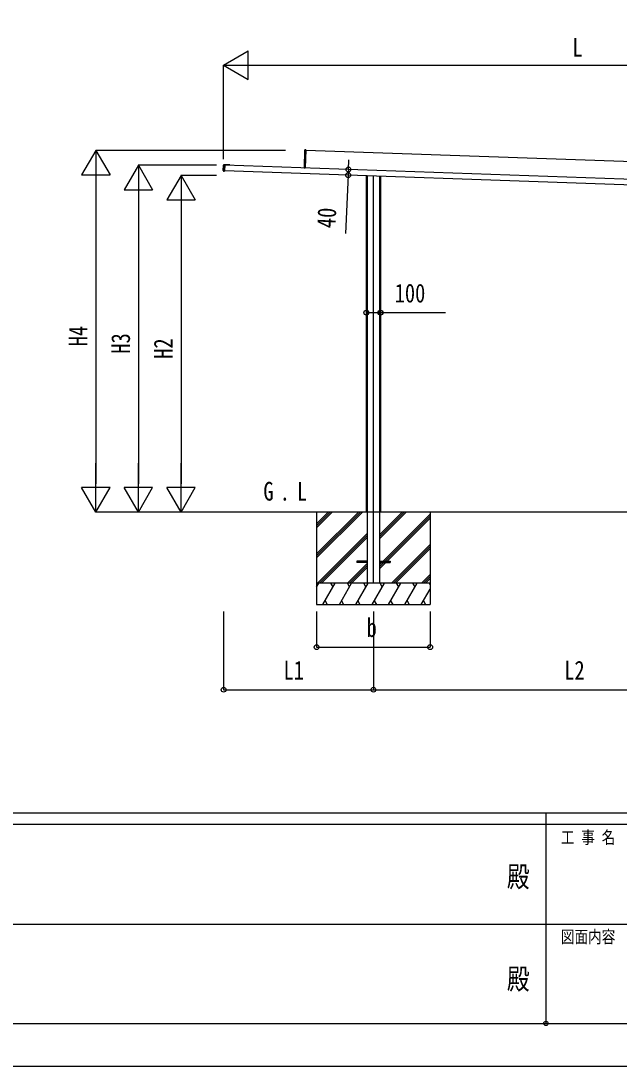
# Model space of a CAD drawing. Units: millimetres, scale not verified. Extents: x -16820 to 16820, y -11880 to 11880.
# Drawn here: x -3718 to 496, y -11880 to -4521 of the extents above; entities that cross this region are included whole.
import ezdxf
from ezdxf.enums import TextEntityAlignment as Align

# ---------------------------------------------------------------- set-up
doc = ezdxf.new("R2010")
doc.units = ezdxf.units.MM
doc.header["$LTSCALE"] = 60
doc.header["$PDMODE"] = 32
doc.header["$PDSIZE"] = 30
for name, color, linetype in [('0-2_USER1', 3, 'Continuous'), ('0-3_YKK_12', 2, 'Continuous'), ('0-4_YKK_A1', 4, 'Continuous'), ('0-5_YKK_D', 6, 'Continuous'), ('0-6_YKK_ZWAK', 7, 'Continuous')]:
    doc.layers.add(name, color=color, linetype=linetype)
doc.styles.add('ＭＳ ゴシック', font='')
doc.styles.get('ＭＳ ゴシック').set_extended_font_data('MS Gothic')

msp = doc.modelspace()

# ---------------------------------------------------------------- linework, layer by layer
at = {"layer": '0-3_YKK_12'}
msp.add_line((-1234.92, -8482.49), (-1234.92, -5611.27), dxfattribs=at)
at = {"layer": '0-4_YKK_A1'}
for p, q in [((-1721.34, -5555.4), (-1716.94, -5429.32)), ((-1716.47, -5429.33), (-1720.87, -5555.42)), ((-1716.47, -5429.33), (-1716.94, -5429.32)), ((-1710.93, -5429.19), (-1716.47, -5429.33)), ((-1710.93, -5429.19), (-1715.31, -5554.61)), ((2264.54, -5571.02), (-1711.04, -5432.19)), ((-2292.66, -5574.94), (-2291.3, -5535.97)), ((-2290.95, -5576.04), (-2289.52, -5534.98)), ((-2290.49, -5576.05), (-2290.95, -5576.04)), ((-2282.99, -5577.27), (-2290.5, -5576.55)), ((-2289.05, -5535), (-2290.49, -5576.05)), ((-2290.49, -5576.05), (-2282.98, -5576.78)), ((-2289.76, -5578.05), (-2284.77, -5578.22)), ((-2289.05, -5535), (-2289.52, -5534.98)), ((-2281.51, -5534.8), (-2289.05, -5535)), ((-2274.7, -5533.55), (-2288.19, -5533.07)), ((-2284.77, -5578.22), (-2284.73, -5577.11)), ((-2283.2, -5533.25), (-2283.23, -5534.35)), ((2712.04, -5750.74), (-2283.21, -5576.31)), ((-2282.98, -5576.78), (-2282.99, -5577.27)), ((-2281.51, -5534.8), (-2282.98, -5576.78)), ((2713.42, -5711.27), (-2281.58, -5536.84)), ((2713.44, -5710.77), (-2281.56, -5536.34)), ((-2274.77, -5535.54), (-2274.7, -5533.55)), ((-2268.7, -5533.75), (-2274.7, -5533.55)), ((-2268.77, -5535.75), (-2268.7, -5533.75)), ((-2258.71, -5534.1), (-2268.7, -5533.75)), ((-2258.78, -5536.1), (-2258.71, -5534.1)), ((-2252.78, -5536.31), (-2252.71, -5534.31)), ((-1720.87, -5555.42), (-1721.34, -5555.4)), ((-1720.9, -5555.62), (-1719.35, -5555.67)), ((-1719.36, -5555.97), (-1719.36, -5555.97)), ((-1718.86, -5555.99), (-1718.83, -5554.99)), ((-1718.83, -5554.99), (-1715.83, -5555.09)), ((-1284.92, -5611.17), (-1284.92, -7979.99)), ((-1278.05, -5611.41), (-1278.05, -8479.99)), ((-1191.78, -5614.42), (-1191.78, -8479.99)), ((-1184.92, -5614.66), (-1184.92, -7979.99)), ((3516.36, -7979.99), (-3178.01, -7979.99)), ((-1634.92, -7979.99), (-1634.92, -8629.99)), ((-1634.92, -8273.96), (-1340.94, -7979.99)), ((-1634.92, -8288.11), (-1326.79, -7979.99)), ((-1634.92, -8302.25), (-1312.65, -7979.99)), ((-1634.92, -8061.83), (-1553.07, -7979.99)), ((-1634.92, -8075.97), (-1538.93, -7979.99)), ((-1634.92, -8090.12), (-1524.79, -7979.99)), ((-1191.78, -8167.48), (-1004.28, -7979.99)), ((-1191.78, -8153.34), (-1018.43, -7979.99)), ((-1191.78, -8139.19), (-1032.57, -7979.99)), ((-1165.94, -8325.49), (-834.92, -7994.47)), ((-1151.8, -8325.49), (-834.92, -8008.61)), ((-834.92, -7979.99), (-834.92, -8629.99)), ((-1137.66, -8325.49), (-834.92, -8022.75)), ((-1628.81, -8479.99), (-1278.05, -8129.24)), ((-1614.67, -8479.99), (-1278.05, -8143.38)), ((-1600.52, -8479.99), (-1278.05, -8157.52)), ((-1108.31, -8479.99), (-834.92, -8206.6)), ((-1094.17, -8479.99), (-834.92, -8220.74)), ((-1080.02, -8479.99), (-834.92, -8234.88)), ((-1416.68, -8479.99), (-1278.05, -8341.37)), ((-1402.53, -8479.99), (-1278.05, -8355.51)), ((-1388.39, -8479.99), (-1278.05, -8369.65)), ((-1352.5, -8325.49), (-1352.5, -8334.49)), ((-1278.05, -8325.49), (-1352.5, -8325.49)), ((-1278.05, -8334.49), (-1352.5, -8334.49)), ((-1191.78, -8325.49), (-1117.5, -8325.49)), ((-1191.78, -8379.61), (-1146.66, -8334.49)), ((-1191.78, -8351.33), (-1174.94, -8334.49)), ((-1191.78, -8365.47), (-1160.8, -8334.49)), ((-1191.78, -8334.49), (-1117.5, -8334.49)), ((-1117.5, -8325.49), (-1117.5, -8334.49)), ((-896.18, -8479.99), (-834.92, -8418.73)), ((-882.03, -8479.99), (-834.92, -8432.87)), ((-867.89, -8479.99), (-834.92, -8447.01)), ((-834.92, -8479.99), (-1634.92, -8479.99)), ((-1634.92, -8508.93), (-1618.21, -8479.99)), ((-1633.21, -8505.97), (-1634.92, -8503.01)), ((-1590.37, -8629.99), (-1503.77, -8479.99)), ((-1518.77, -8505.97), (-1533.77, -8479.99)), ((-1474.9, -8629.99), (-1388.3, -8479.99)), ((-1403.3, -8505.97), (-1418.3, -8479.99)), ((-1359.43, -8629.99), (-1272.83, -8479.99)), ((-1287.83, -8505.97), (-1302.83, -8479.99)), ((-1243.96, -8629.99), (-1157.36, -8479.99)), ((-1172.36, -8505.97), (-1187.36, -8479.98)), ((-1128.49, -8629.99), (-1041.89, -8479.99)), ((-1056.89, -8505.97), (-1071.89, -8479.99)), ((-1013.02, -8629.99), (-926.42, -8479.99)), ((-941.42, -8505.97), (-956.42, -8479.99)), ((-897.55, -8629.99), (-834.92, -8521.5)), ((-834.92, -8490.43), (-840.95, -8479.99)), ((-1575.37, -8604.01), (-1560.37, -8629.99)), ((-1459.9, -8604.01), (-1444.9, -8629.99)), ((-1344.43, -8604.01), (-1329.43, -8629.99)), ((-1228.96, -8604.01), (-1213.96, -8629.99)), ((-1113.49, -8604.01), (-1098.49, -8629.99)), ((-998.02, -8604.01), (-983.02, -8629.99)), ((-882.55, -8604.01), (-867.55, -8629.99)), ((-1634.92, -8629.99), (-834.92, -8629.99))]:
    msp.add_line(p, q, dxfattribs=at)
for points in [[(-1716.45, -5428.83), (-1710.91, -5428.69), (-1710.93, -5429.19)], [(-2289.03, -5534.5), (-2281.49, -5534.3), (-2281.51, -5534.8)], [(-2246.22, -5534.54), (-2246.29, -5536.54), (-2281.53, -5535.31)], [(-2246.22, -5534.54), (-2252.71, -5534.31), (-2258.71, -5534.1)], [(-1719.34, -5555.47), (-1719.35, -5555.67), (-1719.36, -5555.97)]]:
    msp.add_lwpolyline(points, dxfattribs=at)
for centre, radius, start, end in [((-1716.44, -5429.33), 0.5, 91.5, 178), ((-1714.41, -5429.16), 2.07, 171.06854, 184.93146), ((-2289.66, -5575.05), 3, 178, 268), ((-2288.3, -5536.07), 3, 88, 178), ((-2290.46, -5576.05), 0.5, 178, 264.5), ((-2288.44, -5576.37), 2.07, 171.06854, 184.93146), ((-2289.02, -5535), 0.5, 91.5, 178), ((-2286.99, -5534.82), 2.07, 171.06854, 184.93146), ((-1721.84, -5555.38), 0.5, 268, 358), ((-1722.05, -5553.33), 2.57, 274.35627, 296.72012), ((-1722.14, -5555.65), 1.25, 347.57092, 1.44211), ((-1721.87, -5555.38), 1, 346.46304, 358), ((-1718.84, -5555.49), 0.5, 88, 178), ((-1715.81, -5554.59), 0.5, 268, 358)]:
    msp.add_arc(centre, radius, start, end, dxfattribs=at)
msp.add_ellipse((-1720.26, -5555.64), major_axis=(4.91, -0.17), ratio=0.061049, start_param=4.712389, end_param=4.8994983, dxfattribs=at)
at = {"layer": '0-5_YKK_D'}
for p, q in [((-2289.92, -4832.19), (-2116.71, -4732.19)), ((-2116.71, -4932.19), (-2116.71, -4732.19)), ((-2289.92, -5493.57), (-2289.92, -4831.19)), ((-2289.92, -4832.19), (-2116.71, -4932.19)), ((-2289.92, -4832.19), (-1943.51, -4832.19)), ((-2089.92, -4832.19), (2520.17, -4832.19)), ((-3189.92, -5432.19), (-3289.92, -5605.39)), ((-1854.64, -5432.19), (-3190.92, -5432.19)), ((-3189.92, -5432.19), (-3089.92, -5605.39)), ((-3189.92, -5432.19), (-3189.92, -5778.6)), ((-1410.83, -5567.09), (-1407.58, -5499.16)), ((-2889.92, -5536.05), (-2989.92, -5709.26)), ((-2339.92, -5536.05), (-2890.92, -5536.05)), ((-2889.92, -5536.05), (-2789.92, -5709.26)), ((-2889.92, -5536.05), (-2889.92, -5882.46)), ((-1410.83, -5567.09), (-1412.74, -5607.04)), ((-3289.92, -5605.39), (-3089.92, -5605.39)), ((-3189.92, -5632.19), (-3189.92, -7779.99)), ((-2589.92, -5608.39), (-2689.92, -5781.59)), ((-2340.92, -5608.39), (-2590.92, -5608.39)), ((-2589.92, -5608.39), (-2489.92, -5781.59)), ((-2589.92, -5608.39), (-2589.92, -5954.8)), ((-1412.74, -5607.04), (-1432.38, -6017.77)), ((-2989.92, -5709.26), (-2789.92, -5709.26)), ((-2889.92, -5736.05), (-2889.92, -7779.99)), ((-2689.92, -5781.59), (-2489.92, -5781.59)), ((-2589.92, -5808.39), (-2589.92, -7779.99)), ((-3189.92, -7979.99), (-3189.92, -7633.58)), ((-2889.92, -7979.99), (-2889.92, -7633.58)), ((-2589.92, -7979.99), (-2589.92, -7633.58)), ((-3189.92, -7979.99), (-3289.92, -7806.78)), ((-3089.92, -7806.78), (-3289.92, -7806.78)), ((-3189.92, -7979.99), (-3089.92, -7806.78)), ((-2889.92, -7979.99), (-2989.92, -7806.78)), ((-2789.92, -7806.78), (-2989.92, -7806.78)), ((-2889.92, -7979.99), (-2789.92, -7806.78)), ((-2589.92, -7979.99), (-2689.92, -7806.78)), ((-2489.92, -7806.78), (-2689.92, -7806.78)), ((-2589.92, -7979.99), (-2489.92, -7806.78)), ((-1854.64, -7979.99), (-3190.92, -7979.99)), ((-2339.92, -7979.99), (-2890.92, -7979.99)), ((-2339.92, -7979.99), (-2590.92, -7979.99)), ((-2289.92, -8679.99), (-2289.92, -9230.99)), ((-1634.92, -8679.99), (-1634.92, -8930.99)), ((-1234.92, -8679.99), (-1234.92, -9230.99)), ((-1234.92, -8679.99), (-1234.92, -9230.99)), ((-834.92, -8679.99), (-834.92, -8930.99)), ((-1634.92, -8929.99), (-834.92, -8929.99)), ((-2289.92, -9229.99), (-1234.92, -9229.99)), ((-1234.92, -9229.99), (1665.08, -9229.99))]:
    msp.add_line(p, q, dxfattribs=at)
msp.add_lwpolyline([(-1284.92, -6574.93), (-1184.92, -6574.93), (-726.52, -6574.93)], dxfattribs=at)
for centre in [(-1412.74, -5607.04), (-1410.83, -5567.09), (-1284.92, -6574.93), (-1184.92, -6574.93), (-1634.92, -8929.99), (-834.92, -8929.99), (-2289.92, -9229.99), (-1234.92, -9229.99), (-1234.92, -9229.99)]:
    msp.add_circle(centre, 17, dxfattribs=at)
at = {"layer": '0-6_YKK_ZWAK'}
for p, q in [((15580.08, -10100), (-15619.92, -10100)), ((-19.92, -10100), (-19.92, -11580)), ((-19.92, -10180), (-5219.92, -10180)), ((5180.08, -10180), (-19.92, -10180)), ((-5189.92, -10880), (-19.92, -10880)), ((-19.92, -10880), (5180.08, -10880)), ((-5219.92, -11580), (-19.92, -11580)), ((-19.92, -11580), (5180.08, -11580))]:
    msp.add_line(p, q, dxfattribs=at)
msp.add_lwpolyline([(-16820, -11880), (16820, -11880), (16820, 11880), (-16820, 11880)], close=True, dxfattribs=at)
msp.add_point((-19.92, -11580), dxfattribs=at)

# ---------------------------------------------------------------- texts
at = {"layer": '0-2_USER1', "style": 'ＭＳ ゴシック', "width": 0.8}
for s, p in [('G', (-2010, -7938)), ('L', (-1773.58, -7938)), ('.', (-1894.8, -7938))]:
    msp.add_text(s, height=132, dxfattribs=at).set_placement(p, align=Align.BOTTOM_LEFT)
at = {"layer": '0-5_YKK_D', "style": 'ＭＳ ゴシック', "width": 0.8}
for s, p in [('L', (167.13, -4812.19)), ('100', (-1084.92, -6542.93)), ('b', (-1282.92, -8897.99)), ('L1', (-1868.02, -9197.99)), ('L2', (109.48, -9197.99))]:
    msp.add_text(s, height=132, dxfattribs=at).set_placement(p, align=Align.BOTTOM_LEFT)
for s, rotation, p in [('40', 87.262, (-1462.82, -5984.28)), ('H4', 90, (-3209.92, -6811.69)), ('H3', 90, (-2909.92, -6863.62)), ('H2', 90, (-2609.92, -6899.79))]:
    msp.add_text(s, height=132, rotation=rotation, dxfattribs=at).set_placement(p, align=Align.BOTTOM_LEFT)
at = {"layer": '0-6_YKK_ZWAK', "style": 'ＭＳ ゴシック', "width": 0.8}
for s, height, p in [('工 事 名', 87.98, (85.08, -10340)), ('殿', 146.6, (-294.67, -10663.33)), ('図面内容', 87.98, (85.08, -11040)), ('殿', 146.6, (-294.67, -11383.33))]:
    msp.add_text(s, height=height, dxfattribs=at).set_placement(p, align=Align.BOTTOM_LEFT)

doc.saveas('drawing.dxf')
